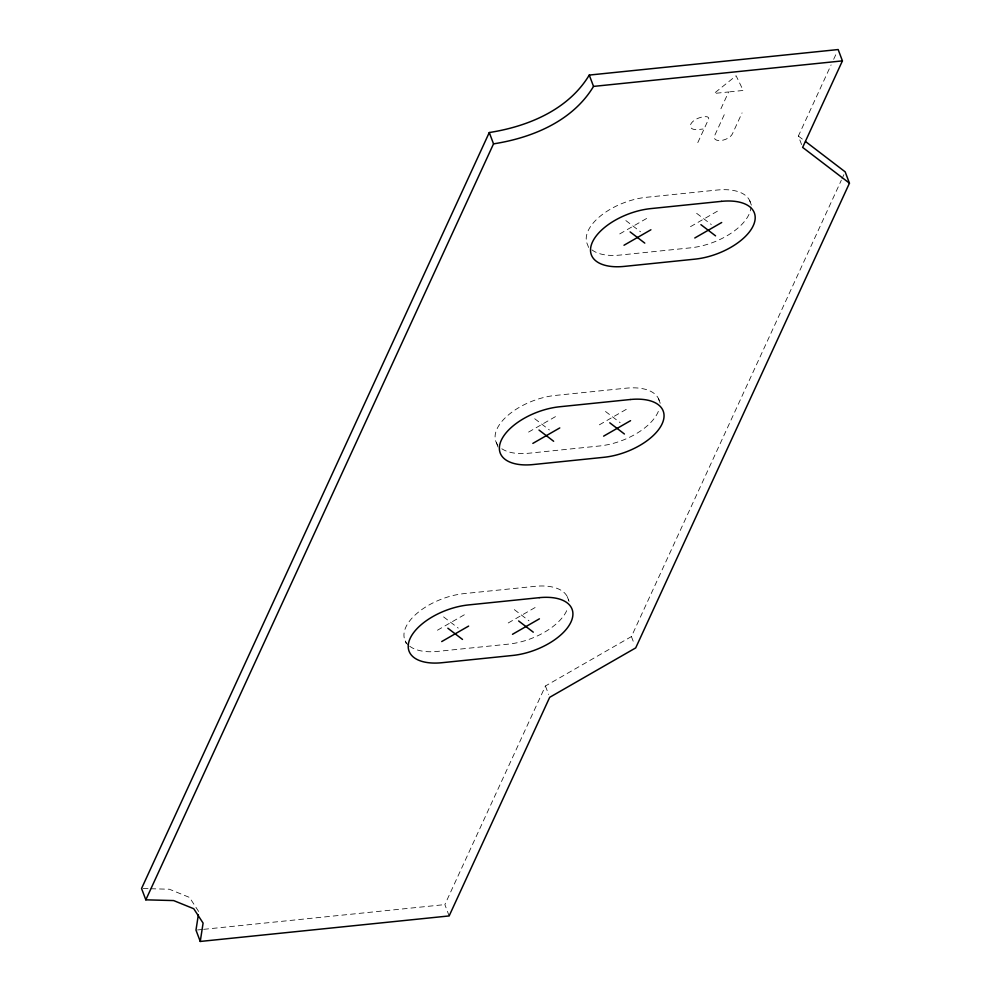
<?xml version="1.0" encoding="UTF-8"?>
<svg xmlns="http://www.w3.org/2000/svg" width="991" height="991" viewBox="0 0 991 991"><rect width="100%" height="100%" fill="white"/><g stroke="black" fill="none" stroke-linecap="round" stroke-linejoin="round"><path stroke-width="0.74" stroke-dasharray="4.96 3.72" d="M697.8 142.617L708.528 119.292A5.277 2.7 -20.6 0 0 705.121 116.69L703.61 116.839A10.851 5.55 -20.6 0 0 690.764 124.222A10.851 5.55 -20.6 0 0 697.751 129.573L703.065 129.028M720.915 108.775L728.645 91.952L714.065 93.451L736.102 75.75L743.225 90.454L729.686 91.841M724.248 114.721L714.598 135.717A9.737 4.98 -20.6 0 0 720.866 140.524A9.737 4.98 -20.6 0 0 732.399 133.896L742.061 112.9M449.146 915.932L444.872 904.597L545.434 685.983L631.428 636.569L841.297 180.275M801.57 144.562L798.362 136.064L831.102 64.898M833.666 59.311L836.875 52.337M841.954 178.876L843.886 174.664M619.734 233.913L646.652 218.441M690.504 226.654L717.434 211.182M528.587 432.076L555.505 416.604M599.369 424.817L626.287 409.345M437.44 630.226L464.37 614.754M508.222 622.967L535.152 607.508M197.519 929.967L202.127 929.496M203.663 929.335L444.872 904.597M143.1 888.543L149.282 888.704M150.83 888.741L169.374 889.237L189.479 897.412L198.832 911.77M798.362 136.064L804.37 140.648M696.648 213.325L711.303 224.523M625.866 220.572L640.52 231.783M605.501 411.476L620.155 422.686M534.719 418.735L549.373 429.945M514.354 609.638L529.008 620.837M443.584 616.898L458.238 628.096M749.63 200.479L751.76 206.14M658.482 398.63L660.613 404.291M588.604 247.465L587.539 244.628A49.277 25.171 -20.6 0 1 646.479 197.283L717.261 190.024A49.277 25.171 -20.6 0 1 750.918 205.608M631.428 636.569L634.104 643.654M567.335 596.793L569.478 602.454M496.392 442.791L497.99 447.04M545.434 685.983L548.63 694.48M405.257 640.942L406.322 643.778M591.937 249.881A49.277 25.171 -20.6 0 0 619.895 255.083L690.677 247.824A49.277 25.171 -20.6 0 0 750.918 206.983M501.805 448.762A49.277 25.171 -20.6 0 0 528.76 453.234L599.543 445.975A49.277 25.171 -20.6 0 0 659.015 409.469M497.792 445.058A49.277 25.171 -20.6 0 1 507.949 415.328A49.277 25.171 -20.6 0 1 555.344 395.434L626.126 388.187A49.277 25.171 -20.6 0 1 659.647 402.42M409.655 646.194A49.277 25.171 -20.6 0 0 437.613 651.397L508.395 644.138A49.277 25.171 -20.6 0 0 567.868 607.632M408.54 645.265A49.277 25.171 -20.6 0 1 415.155 614.965A49.277 25.171 -20.6 0 1 464.197 593.597L534.979 586.338A49.277 25.171 -20.6 0 1 568.5 600.571"/><path stroke-width="1.49" d="M198.349 914.829L195.983 930.115L200.256 941.45L449.146 915.932L549.695 697.317L635.702 647.903L849.448 183.186L845.174 171.852L805.572 141.564M200.256 941.45L203.093 923.092L193.753 908.735L173.636 900.571L145.826 899.828L141.552 888.506L489.269 132.534C527.856 126.538 568.351 109.852 589.261 75.068L838.163 49.55L842.424 60.885L802.636 147.386L849.448 183.186M145.826 899.828L493.53 143.856L489.269 132.534M842.424 60.885L593.535 86.403C572.612 121.187 532.13 137.86 493.53 143.856M623.996 245.248L650.914 229.776M694.778 237.989L721.696 222.517M532.848 443.398L559.779 427.926M603.63 436.139L630.561 420.68M441.713 641.561L468.632 626.089M512.496 634.302L539.414 618.83M700.91 224.647L715.564 235.858M630.127 231.906L644.782 243.117M609.775 422.81L624.417 434.008M538.993 430.057L553.647 441.268M518.627 620.961L533.282 632.171M447.845 628.22L462.5 639.43M589.261 75.068L593.535 86.403M721.535 201.346L650.753 208.606A49.277 25.171 -20.6 0 0 592.42 242.126A49.277 25.171 -20.6 0 0 624.169 266.406L694.951 259.147A49.277 25.171 -20.6 0 0 753.284 225.626A49.277 25.171 -20.6 0 0 721.535 201.346M630.387 399.509L559.605 406.768A49.277 25.171 -20.6 0 0 501.273 440.289A49.277 25.171 -20.6 0 0 533.022 464.568L603.804 457.309A49.277 25.171 -20.6 0 0 662.137 423.789A49.277 25.171 -20.6 0 0 630.387 399.509M539.24 597.672L468.458 604.931A49.277 25.171 -20.6 0 0 410.125 638.439A49.277 25.171 -20.6 0 0 441.875 662.719L512.657 655.46A49.277 25.171 -20.6 0 0 571.002 621.952A49.277 25.171 -20.6 0 0 539.24 597.672"/></g></svg>
